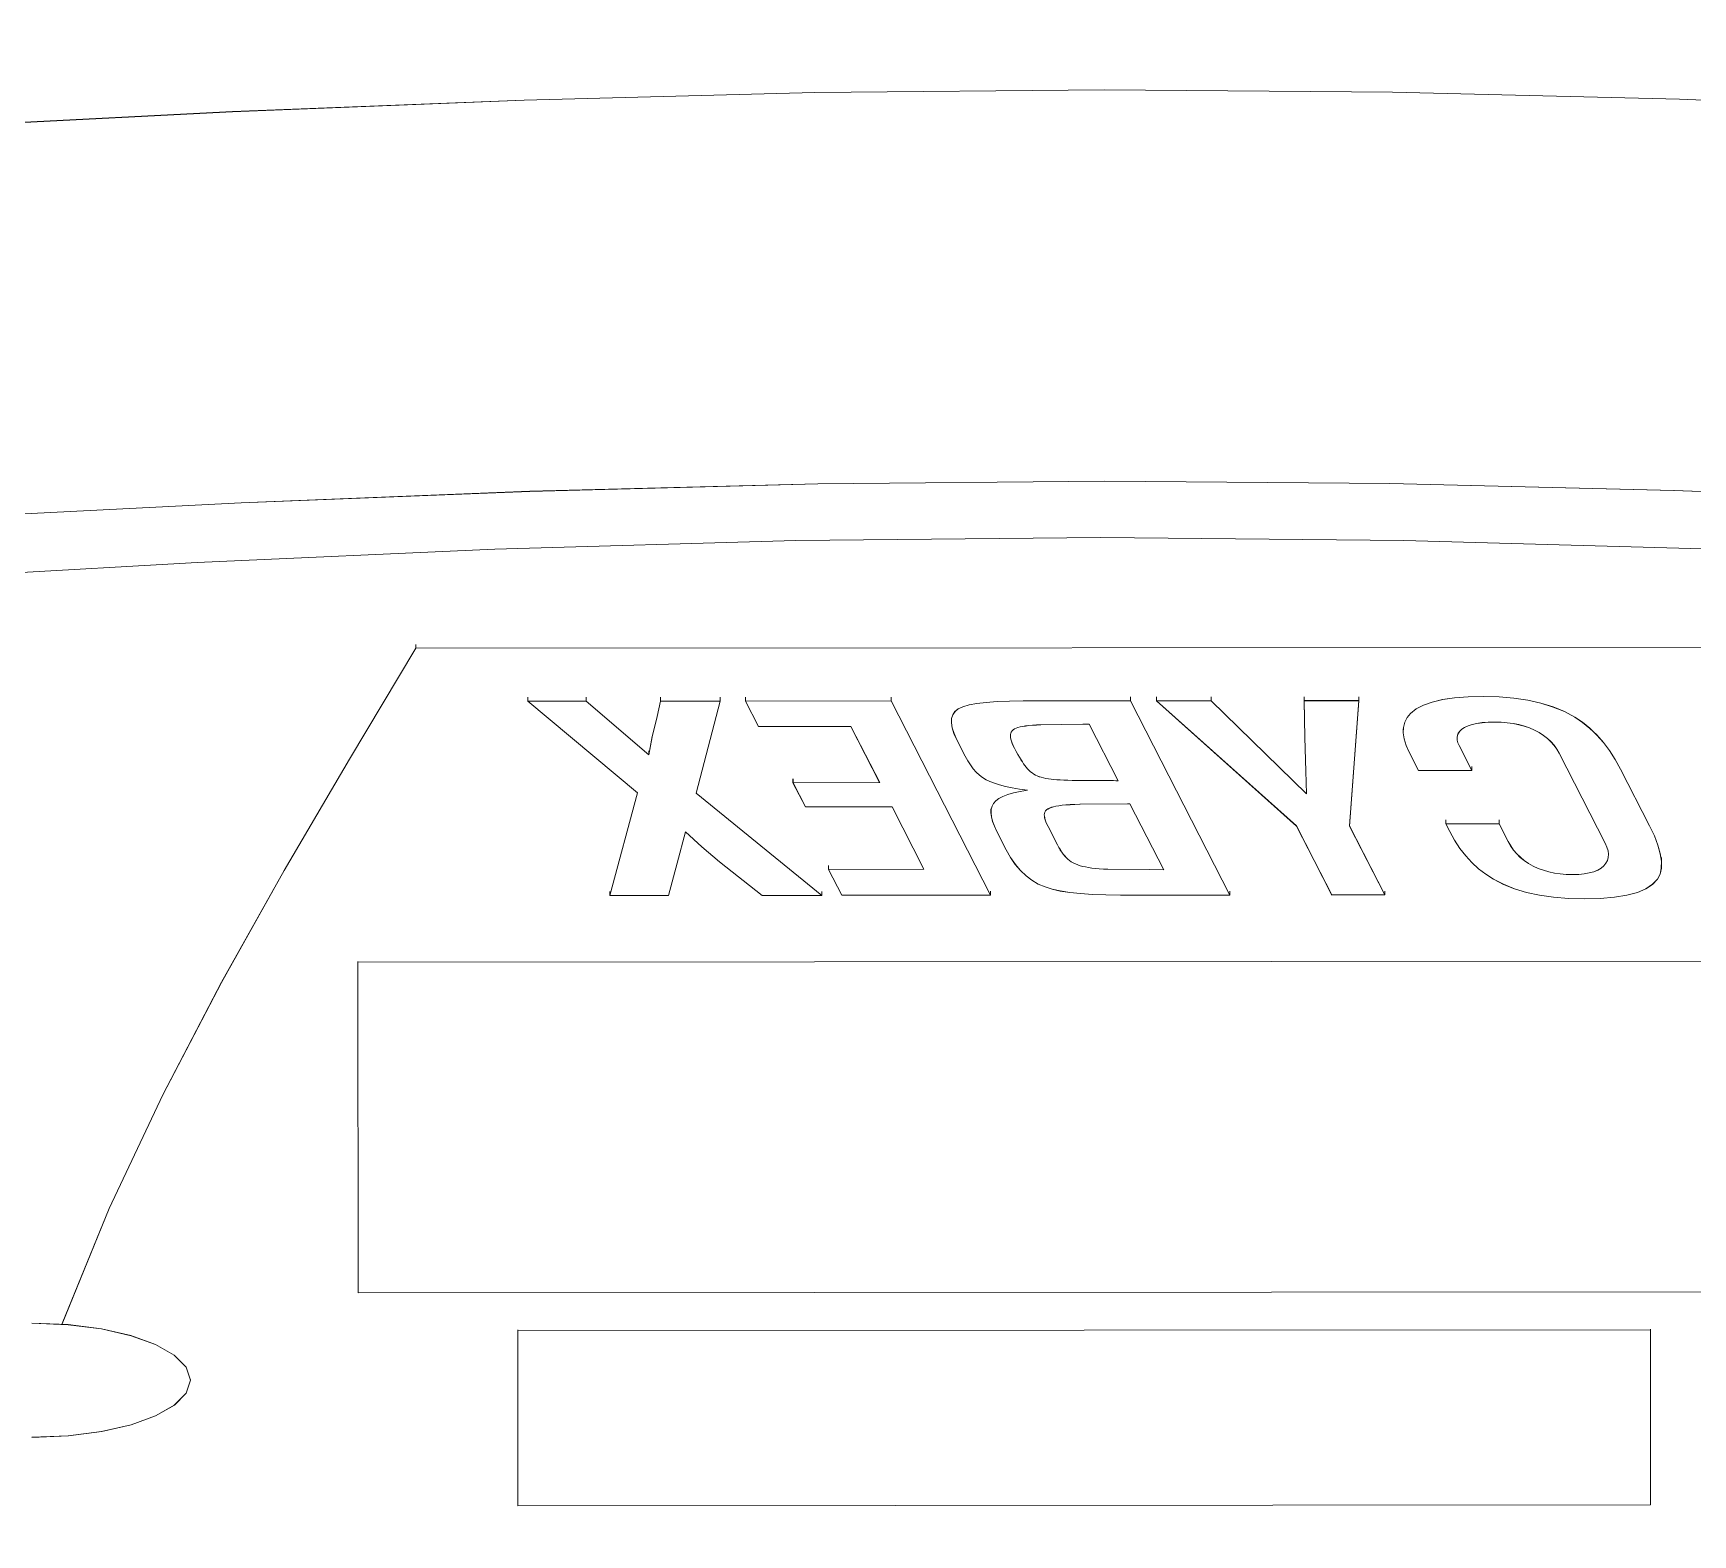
# Model space of a CAD drawing. Extents: x 5706208 to 5786773, y -2031603 to -1909573.
# Drawn here: x 5761438.3 to 5761622.8, y -1986835.8 to -1986668.8 of the extents above; entities that cross this region are included whole.
import ezdxf

# ---------------------------------------------------------------- set-up
doc = ezdxf.new("R2010")
doc.units = 0
doc.header["$LTSCALE"] = 1000
doc.header["$MEASUREMENT"] = 0
doc.layers.get('0').update_dxf_attribs({"linetype": 'CONTINUOUS'})
doc.layers.add('FURNITURE-r', color=44, linetype='CONTINUOUS')
doc.layers.add('WALL', color=7, linetype='CONTINUOUS')

# ---------------------------------------------------------------- blocks, each defined once
blk = doc.blocks.new('A$C57315646')
at = {"layer": 'FURNITURE-r', "color": 15, "lineweight": 0}
for p, q in [((2.65136, 0.56574), (2.65325, 0.53291)), ((2.65826, 0.56022), (2.6599, 0.52802)), ((2.70343, 0.52898), (2.70177, 0.5615)), ((2.55603, 0.54725), (2.55586, 0.5513)), ((2.56857, 0.55131), (2.56841, 0.54726)), ((2.55651, 0.54354), (2.55603, 0.54725)), ((2.56841, 0.54726), (2.56793, 0.54355)), ((2.56852, 0.54794), (2.58133, 0.54269)), ((2.56852, 0.54794), (2.56852, 0.54794)), ((2.55727, 0.54027), (2.55651, 0.54354)), ((2.56793, 0.54355), (2.56718, 0.54027)), ((2.58133, 0.54269), (2.59398, 0.53672)), ((2.55825, 0.53754), (2.55727, 0.54027)), ((2.56718, 0.54027), (2.5662, 0.53754)), ((2.55944, 0.53545), (2.55825, 0.53754)), ((2.5662, 0.53754), (2.56502, 0.53546)), ((2.59398, 0.53672), (2.60651, 0.53019)), ((2.56077, 0.53412), (2.55944, 0.53545)), ((2.56223, 0.53366), (2.56077, 0.53412)), ((2.56369, 0.53413), (2.56223, 0.53366)), ((2.56502, 0.53546), (2.56369, 0.53413)), ((2.56231, 0.53366), (2.56223, 0.53366)), ((2.65325, 0.53291), (2.65473, 0.49978)), ((2.60651, 0.53019), (2.61896, 0.52322)), ((2.70472, 0.49652), (2.70343, 0.52898)), ((2.6599, 0.52802), (2.66117, 0.49588)), ((2.61896, 0.52322), (2.63135, 0.51597)), ((2.63135, 0.51597), (2.64371, 0.50857)), ((2.60884, 0.51503), (2.57196, 0.515)), ((2.57196, 0.515), (2.57207, 0.35338)), ((2.60887, 0.3534), (2.60876, 0.51503)), ((2.64371, 0.50857), (2.64381, 0.35466)), ((2.64371, 0.50857), (2.64414, 0.50857)), ((2.65473, 0.49978), (2.6557, 0.46628)), ((2.56784, 0.49722), (2.54825, 0.49721)), ((2.54825, 0.49721), (2.54834, 0.37114)), ((2.56784, 0.37115), (2.56775, 0.49722)), ((2.63781, 0.4961), (2.6276, 0.48389)), ((2.63781, 0.4961), (2.63781, 0.48962)), ((2.63825, 0.4961), (2.63781, 0.4961)), ((2.66117, 0.49588), (2.66201, 0.46383)), ((2.70556, 0.46416), (2.70472, 0.49652)), ((2.63781, 0.48962), (2.63185, 0.48264)), ((2.63781, 0.48962), (2.63825, 0.48962)), ((2.61618, 0.48699), (2.61619, 0.48043)), ((2.61618, 0.48699), (2.61662, 0.48699)), ((2.6276, 0.48389), (2.61618, 0.48699)), ((2.63386, 0.48227), (2.63185, 0.48264)), ((2.63185, 0.48264), (2.63229, 0.48264)), ((2.6361, 0.48172), (2.63386, 0.48227)), ((2.61619, 0.48043), (2.61979, 0.47948)), ((2.63782, 0.48133), (2.6361, 0.48172)), ((2.63826, 0.48133), (2.63782, 0.48133)), ((2.63782, 0.47469), (2.63782, 0.48133)), ((2.61979, 0.47948), (2.62327, 0.47855)), ((2.62327, 0.47855), (2.62161, 0.47673)), ((2.6162, 0.46338), (2.62758, 0.47736)), ((2.62161, 0.47673), (2.61992, 0.47476)), ((2.62758, 0.47736), (2.63782, 0.47469)), ((2.61992, 0.47476), (2.61619, 0.47002)), ((2.63826, 0.47469), (2.63782, 0.47469)), ((2.63783, 0.47187), (2.635, 0.47042)), ((2.63783, 0.47187), (2.63784, 0.45565)), ((2.63826, 0.47187), (2.63783, 0.47187)), ((2.61619, 0.47002), (2.6162, 0.46338)), ((2.635, 0.47042), (2.63501, 0.46014)), ((2.62874, 0.46659), (2.62604, 0.46521)), ((2.62874, 0.46659), (2.62918, 0.46659)), ((2.62875, 0.45694), (2.62874, 0.46659)), ((2.6557, 0.46628), (2.65604, 0.43233)), ((2.62604, 0.46521), (2.62605, 0.45556)), ((2.66201, 0.46383), (2.66232, 0.43189)), ((2.70588, 0.4319), (2.70556, 0.46416)), ((2.61664, 0.46338), (2.6162, 0.46338)), ((2.61909, 0.46263), (2.61621, 0.46116)), ((2.61909, 0.46263), (2.61953, 0.46263)), ((2.6191, 0.45201), (2.61909, 0.46263)), ((2.61621, 0.46116), (2.61623, 0.44461)), ((2.63501, 0.46014), (2.62875, 0.45694)), ((2.61623, 0.44461), (2.63784, 0.45565)), ((2.62605, 0.45556), (2.6191, 0.45201)), ((2.63784, 0.45565), (2.63827, 0.45565)), ((2.63539, 0.44896), (2.63483, 0.44886)), ((2.63539, 0.44896), (2.63588, 0.44893)), ((2.63582, 0.44896), (2.63539, 0.44896)), ((2.63588, 0.44893), (2.6363, 0.4488)), ((2.63118, 0.44714), (2.63071, 0.44684)), ((2.6317, 0.44742), (2.63118, 0.44714)), ((2.63351, 0.44835), (2.6317, 0.44742)), ((2.63421, 0.44866), (2.63351, 0.44835)), ((2.63483, 0.44886), (2.63421, 0.44866)), ((2.6363, 0.4488), (2.63666, 0.44855)), ((2.63666, 0.44855), (2.63695, 0.4482)), ((2.63695, 0.4482), (2.63718, 0.44767)), ((2.63718, 0.44767), (2.63739, 0.44698)), ((2.6293, 0.44548), (2.62907, 0.4451)), ((2.62958, 0.44584), (2.6293, 0.44548)), ((2.62991, 0.44619), (2.62958, 0.44584)), ((2.63029, 0.44652), (2.62991, 0.44619)), ((2.63071, 0.44684), (2.63029, 0.44652)), ((2.63739, 0.44698), (2.63755, 0.44612)), ((2.63755, 0.44612), (2.63768, 0.44508)), ((2.61666, 0.44461), (2.61623, 0.44461)), ((2.6233, 0.44389), (2.62126, 0.44285)), ((2.62389, 0.44417), (2.6233, 0.44389)), ((2.62444, 0.44437), (2.62389, 0.44417)), ((2.62493, 0.4445), (2.62444, 0.44437)), ((2.62538, 0.44455), (2.62493, 0.4445)), ((2.62538, 0.44455), (2.62582, 0.44455)), ((2.62578, 0.44453), (2.62538, 0.44455)), ((2.62613, 0.44443), (2.62578, 0.44453)), ((2.62643, 0.44426), (2.62613, 0.44443)), ((2.62672, 0.44401), (2.62643, 0.44426)), ((2.62698, 0.44367), (2.62672, 0.44401)), ((2.62721, 0.44323), (2.62698, 0.44367)), ((2.62849, 0.44359), (2.62832, 0.44293)), ((2.62867, 0.44417), (2.62849, 0.44359)), ((2.62886, 0.44467), (2.62867, 0.44417)), ((2.62907, 0.4451), (2.62886, 0.44467)), ((2.63768, 0.44508), (2.63777, 0.44387)), ((2.63777, 0.44387), (2.63783, 0.4425)), ((2.61964, 0.44184), (2.61897, 0.44127)), ((2.62041, 0.44237), (2.61964, 0.44184)), ((2.62126, 0.44285), (2.62041, 0.44237)), ((2.62742, 0.44269), (2.62721, 0.44323)), ((2.62761, 0.44205), (2.62742, 0.44269)), ((2.62777, 0.44131), (2.62761, 0.44205)), ((2.62817, 0.44219), (2.62803, 0.44137)), ((2.62832, 0.44293), (2.62817, 0.44219)), ((2.63187, 0.44155), (2.63157, 0.44137)), ((2.63221, 0.44174), (2.63187, 0.44155)), ((2.63257, 0.44194), (2.63221, 0.44174)), ((2.63286, 0.44208), (2.63257, 0.44194)), ((2.63312, 0.44219), (2.63286, 0.44208)), ((2.63336, 0.44228), (2.63312, 0.44219)), ((2.63358, 0.44234), (2.63336, 0.44228)), ((2.63377, 0.44238), (2.63358, 0.44234)), ((2.63394, 0.44239), (2.63377, 0.44238)), ((2.63409, 0.44238), (2.63394, 0.44239)), ((2.63424, 0.44235), (2.63409, 0.44238)), ((2.63438, 0.44229), (2.63424, 0.44235)), ((2.6345, 0.4422), (2.63438, 0.44229)), ((2.63462, 0.44208), (2.6345, 0.4422)), ((2.63472, 0.44193), (2.63462, 0.44208)), ((2.63481, 0.44176), (2.63472, 0.44193)), ((2.63489, 0.44156), (2.63481, 0.44176)), ((2.63495, 0.44132), (2.63489, 0.44156)), ((2.63783, 0.4425), (2.63785, 0.44095)), ((2.61788, 0.43999), (2.61746, 0.43929)), ((2.61838, 0.44065), (2.61788, 0.43999)), ((2.61897, 0.44127), (2.61838, 0.44065)), ((2.6279, 0.44048), (2.62777, 0.44131)), ((2.62803, 0.44137), (2.6279, 0.44048)), ((2.6297, 0.43979), (2.62959, 0.43961)), ((2.62982, 0.43997), (2.6297, 0.43979)), ((2.62996, 0.44014), (2.62982, 0.43997)), ((2.63011, 0.44031), (2.62996, 0.44014)), ((2.63028, 0.44048), (2.63011, 0.44031)), ((2.63046, 0.44064), (2.63028, 0.44048)), ((2.63066, 0.44079), (2.63046, 0.44064)), ((2.63084, 0.44092), (2.63066, 0.44079)), ((2.63105, 0.44106), (2.63084, 0.44092)), ((2.63129, 0.44121), (2.63105, 0.44106)), ((2.63157, 0.44137), (2.63129, 0.44121)), ((2.635, 0.44103), (2.63495, 0.44132)), ((2.63505, 0.44071), (2.635, 0.44103)), ((2.63509, 0.44034), (2.63505, 0.44071)), ((2.63513, 0.43994), (2.63509, 0.44034)), ((2.63516, 0.43949), (2.63513, 0.43994)), ((2.63785, 0.44095), (2.63785, 0.42901)), ((2.61713, 0.43853), (2.61689, 0.43776)), ((2.61746, 0.43929), (2.61713, 0.43853)), ((2.62385, 0.43819), (2.62181, 0.43715)), ((2.62412, 0.43832), (2.62385, 0.43819)), ((2.62437, 0.43843), (2.62412, 0.43832)), ((2.6246, 0.43851), (2.62437, 0.43843)), ((2.62481, 0.43857), (2.6246, 0.43851)), ((2.625, 0.43861), (2.62481, 0.43857)), ((2.62517, 0.43862), (2.625, 0.43861)), ((2.62532, 0.4386), (2.62517, 0.43862)), ((2.62546, 0.43855), (2.62532, 0.4386)), ((2.62559, 0.43847), (2.62546, 0.43855)), ((2.62571, 0.43836), (2.62559, 0.43847)), ((2.62581, 0.43821), (2.62571, 0.43836)), ((2.62591, 0.43804), (2.62581, 0.43821)), ((2.62599, 0.43783), (2.62591, 0.43804)), ((2.62606, 0.43759), (2.62599, 0.43783)), ((2.62912, 0.43785), (2.62909, 0.43756)), ((2.62916, 0.43816), (2.62912, 0.43785)), ((2.62921, 0.43845), (2.62916, 0.43816)), ((2.62927, 0.43872), (2.62921, 0.43845)), ((2.62934, 0.43897), (2.62927, 0.43872)), ((2.62941, 0.4392), (2.62934, 0.43897)), ((2.6295, 0.43942), (2.62941, 0.4392)), ((2.62959, 0.43961), (2.6295, 0.43942)), ((2.63519, 0.439), (2.63516, 0.43949)), ((2.63524, 0.43433), (2.63519, 0.439)), ((2.61668, 0.43685), (2.61652, 0.43579)), ((2.61689, 0.43776), (2.61668, 0.43685)), ((2.62024, 0.43601), (2.62009, 0.43582)), ((2.6204, 0.43618), (2.62024, 0.43601)), ((2.62058, 0.43634), (2.6204, 0.43618)), ((2.62078, 0.43651), (2.62058, 0.43634)), ((2.621, 0.43667), (2.62078, 0.43651)), ((2.62125, 0.43683), (2.621, 0.43667)), ((2.62152, 0.43699), (2.62125, 0.43683)), ((2.62181, 0.43715), (2.62152, 0.43699)), ((2.62612, 0.43732), (2.62606, 0.43759)), ((2.62618, 0.437), (2.62612, 0.43732)), ((2.62622, 0.43663), (2.62618, 0.437)), ((2.62626, 0.4362), (2.62622, 0.43663)), ((2.62629, 0.43573), (2.62626, 0.4362)), ((2.62901, 0.436), (2.629, 0.43552)), ((2.62902, 0.43645), (2.62901, 0.436)), ((2.62904, 0.43686), (2.62902, 0.43645)), ((2.62906, 0.43722), (2.62904, 0.43686)), ((2.62909, 0.43756), (2.62906, 0.43722)), ((2.61639, 0.43459), (2.61629, 0.43325)), ((2.61652, 0.43579), (2.61639, 0.43459)), ((2.61942, 0.43432), (2.61936, 0.43403)), ((2.6195, 0.43461), (2.61942, 0.43432)), ((2.61959, 0.43489), (2.6195, 0.43461)), ((2.6197, 0.43515), (2.61959, 0.43489)), ((2.61981, 0.43539), (2.6197, 0.43515)), ((2.61994, 0.43561), (2.61981, 0.43539)), ((2.62009, 0.43582), (2.61994, 0.43561)), ((2.62632, 0.43521), (2.62629, 0.43573)), ((2.62634, 0.43464), (2.62632, 0.43521)), ((2.62639, 0.42934), (2.62634, 0.43464)), ((2.629, 0.43552), (2.629, 0.43499)), ((2.629, 0.43499), (2.629, 0.43224)), ((2.63524, 0.43361), (2.63524, 0.43433)), ((2.61629, 0.43325), (2.61624, 0.43177)), ((2.61916, 0.4325), (2.61913, 0.43204)), ((2.6192, 0.43293), (2.61916, 0.4325)), ((2.61924, 0.43333), (2.6192, 0.43293)), ((2.6193, 0.4337), (2.61924, 0.43333)), ((2.61936, 0.43403), (2.6193, 0.4337)), ((2.62895, 0.4304), (2.63524, 0.43361)), ((2.65604, 0.43233), (2.65571, 0.3986)), ((2.61624, 0.43177), (2.61622, 0.43015)), ((2.6191, 0.43153), (2.61906, 0.42695)), ((2.61913, 0.43204), (2.6191, 0.43153)), ((2.62896, 0.43065), (2.62895, 0.4304)), ((2.62898, 0.4309), (2.62896, 0.43065)), ((2.62899, 0.43143), (2.62898, 0.43116)), ((2.62898, 0.43116), (2.62898, 0.4309)), ((2.629, 0.43169), (2.62899, 0.43143)), ((2.629, 0.43224), (2.629, 0.43196)), ((2.629, 0.43196), (2.629, 0.43169)), ((2.66232, 0.43189), (2.66205, 0.40015)), ((2.70561, 0.39985), (2.70588, 0.4319)), ((2.61622, 0.43015), (2.61623, 0.41796)), ((2.61623, 0.41796), (2.63785, 0.42901)), ((2.61903, 0.42533), (2.62639, 0.42909)), ((2.62639, 0.42909), (2.62639, 0.42934)), ((2.63785, 0.42901), (2.63829, 0.42901)), ((2.61906, 0.42695), (2.61903, 0.42533)), ((2.63786, 0.42612), (2.62392, 0.41053)), ((2.63786, 0.42612), (2.63786, 0.42003)), ((2.63829, 0.42612), (2.63786, 0.42612)), ((2.63786, 0.42003), (2.6275, 0.40944)), ((2.63786, 0.42003), (2.6383, 0.42003)), ((2.61667, 0.41796), (2.61623, 0.41796)), ((2.62392, 0.41053), (2.61623, 0.4066)), ((2.6275, 0.40944), (2.63003, 0.4095)), ((2.63003, 0.4095), (2.63376, 0.40963)), ((2.63376, 0.40963), (2.63787, 0.4097)), ((2.63787, 0.4097), (2.6383, 0.4097)), ((2.63787, 0.4036), (2.63787, 0.4097)), ((2.61623, 0.4066), (2.61624, 0.40071)), ((2.61624, 0.40071), (2.62392, 0.40464)), ((2.62392, 0.40464), (2.63787, 0.4036)), ((2.63831, 0.40361), (2.63787, 0.4036)), ((2.61668, 0.40071), (2.61624, 0.40071)), ((2.66205, 0.40015), (2.66127, 0.36852)), ((2.70482, 0.3679), (2.70561, 0.39985)), ((2.63212, 0.398), (2.63009, 0.39696)), ((2.63289, 0.39835), (2.63212, 0.398)), ((2.63361, 0.39857), (2.63289, 0.39835)), ((2.63428, 0.39867), (2.63361, 0.39857)), ((2.63428, 0.39867), (2.6349, 0.39864)), ((2.63472, 0.39867), (2.63428, 0.39867)), ((2.6349, 0.39864), (2.63547, 0.3985)), ((2.63547, 0.3985), (2.63598, 0.39823)), ((2.63598, 0.39823), (2.63645, 0.39784)), ((2.63645, 0.39784), (2.63695, 0.39721)), ((2.63695, 0.39721), (2.63737, 0.39641)), ((2.65571, 0.3986), (2.65478, 0.3653)), ((2.63009, 0.39696), (2.63009, 0.39102)), ((2.63737, 0.39641), (2.63772, 0.39543)), ((2.63772, 0.39543), (2.63799, 0.39428)), ((2.62233, 0.39295), (2.6233, 0.39349)), ((2.6233, 0.39349), (2.62417, 0.39393)), ((2.62417, 0.388), (2.62417, 0.39393)), ((2.62417, 0.39393), (2.62461, 0.39393)), ((2.63799, 0.39428), (2.63818, 0.39294)), ((2.61984, 0.39102), (2.6206, 0.39171)), ((2.6206, 0.39171), (2.62143, 0.39236)), ((2.62143, 0.39236), (2.62233, 0.39295)), ((2.63009, 0.39102), (2.63287, 0.39245)), ((2.63287, 0.39245), (2.63319, 0.39258)), ((2.63319, 0.39258), (2.63348, 0.39266)), ((2.63348, 0.39266), (2.63376, 0.39267)), ((2.63376, 0.39267), (2.63401, 0.39263)), ((2.63401, 0.39263), (2.63426, 0.39253)), ((2.63426, 0.39253), (2.63448, 0.39237)), ((2.63448, 0.39237), (2.63469, 0.39215)), ((2.63469, 0.39215), (2.6349, 0.39183)), ((2.6349, 0.39183), (2.63508, 0.39145)), ((2.63818, 0.39294), (2.6383, 0.39143)), ((2.61855, 0.38947), (2.61916, 0.39027)), ((2.61916, 0.39027), (2.61984, 0.39102)), ((2.63053, 0.39102), (2.63009, 0.39102)), ((2.63508, 0.39145), (2.63523, 0.39099)), ((2.63523, 0.39099), (2.63534, 0.39047)), ((2.63534, 0.39047), (2.63542, 0.38988)), ((2.63542, 0.38988), (2.63547, 0.38922)), ((2.6383, 0.39143), (2.63834, 0.38974)), ((2.61742, 0.3875), (2.61801, 0.38862)), ((2.61801, 0.38862), (2.61855, 0.38947)), ((2.62218, 0.38698), (2.62417, 0.388)), ((2.62461, 0.388), (2.62417, 0.388)), ((2.63547, 0.38922), (2.63549, 0.38849)), ((2.63549, 0.38849), (2.63547, 0.38777)), ((2.63829, 0.38799), (2.63815, 0.38634)), ((2.63834, 0.38974), (2.63829, 0.38799)), ((2.61653, 0.38493), (2.61693, 0.38627)), ((2.61693, 0.38627), (2.61742, 0.3875)), ((2.62082, 0.38603), (2.62124, 0.38639)), ((2.62124, 0.38639), (2.6217, 0.3867)), ((2.6217, 0.3867), (2.62218, 0.38698)), ((2.63532, 0.38642), (2.6352, 0.38578)), ((2.63542, 0.38708), (2.63532, 0.38642)), ((2.63547, 0.38777), (2.63542, 0.38708)), ((2.63815, 0.38634), (2.63792, 0.38478)), ((2.61621, 0.38349), (2.61653, 0.38493)), ((2.61945, 0.38419), (2.61974, 0.38471)), ((2.61974, 0.38471), (2.62007, 0.38519)), ((2.62007, 0.38519), (2.62043, 0.38563)), ((2.62043, 0.38563), (2.62082, 0.38603)), ((2.63483, 0.3846), (2.63459, 0.38406)), ((2.63503, 0.38518), (2.63483, 0.3846)), ((2.6352, 0.38578), (2.63503, 0.38518)), ((2.63792, 0.38478), (2.63759, 0.38333)), ((2.61599, 0.38194), (2.61621, 0.38349)), ((2.61868, 0.38184), (2.61882, 0.38246)), ((2.61882, 0.38246), (2.61899, 0.38306)), ((2.61899, 0.38306), (2.6192, 0.38364)), ((2.6192, 0.38364), (2.61945, 0.38419)), ((2.63367, 0.38262), (2.63331, 0.38223)), ((2.63401, 0.38306), (2.63367, 0.38262)), ((2.63432, 0.38354), (2.63401, 0.38306)), ((2.63459, 0.38406), (2.63432, 0.38354)), ((2.63759, 0.38333), (2.63716, 0.38198)), ((2.61586, 0.38028), (2.61599, 0.38194)), ((2.61853, 0.38051), (2.61859, 0.38119)), ((2.61859, 0.38119), (2.61868, 0.38184)), ((2.63203, 0.38131), (2.622, 0.37618)), ((2.63249, 0.38157), (2.63203, 0.38131)), ((2.63291, 0.38188), (2.63249, 0.38157)), ((2.63331, 0.38223), (2.63291, 0.38188)), ((2.63665, 0.38073), (2.63603, 0.37958)), ((2.63716, 0.38198), (2.63665, 0.38073)), ((2.61581, 0.37852), (2.61586, 0.38028)), ((2.61851, 0.37981), (2.61853, 0.38051)), ((2.61853, 0.37913), (2.61851, 0.37981)), ((2.61859, 0.37851), (2.61853, 0.37913)), ((2.63545, 0.37871), (2.63479, 0.37789)), ((2.63603, 0.37958), (2.63545, 0.37871)), ((2.61586, 0.37673), (2.61581, 0.37852)), ((2.61869, 0.37795), (2.61859, 0.37851)), ((2.61883, 0.37746), (2.61869, 0.37795)), ((2.61901, 0.37702), (2.61883, 0.37746)), ((2.61923, 0.37665), (2.61901, 0.37702)), ((2.63405, 0.37711), (2.63322, 0.37638)), ((2.63479, 0.37789), (2.63405, 0.37711)), ((2.61599, 0.37514), (2.61586, 0.37673)), ((2.61622, 0.37377), (2.61599, 0.37514)), ((2.61948, 0.37633), (2.61923, 0.37665)), ((2.61977, 0.3761), (2.61948, 0.37633)), ((2.62007, 0.37593), (2.61977, 0.3761)), ((2.62041, 0.37584), (2.62007, 0.37593)), ((2.62077, 0.37582), (2.62041, 0.37584)), ((2.62115, 0.37587), (2.62077, 0.37582)), ((2.62156, 0.37599), (2.62115, 0.37587)), ((2.622, 0.37618), (2.62156, 0.37599)), ((2.63133, 0.37506), (2.63026, 0.37447)), ((2.63232, 0.3757), (2.63133, 0.37506)), ((2.63322, 0.37638), (2.63232, 0.3757)), ((2.61653, 0.3726), (2.61622, 0.37377)), ((2.63026, 0.37447), (2.62395, 0.37124)), ((2.61693, 0.37165), (2.61653, 0.3726)), ((2.61742, 0.3709), (2.61693, 0.37165)), ((2.54834, 0.37114), (2.56784, 0.37115)), ((2.56792, 0.37115), (2.56784, 0.37115)), ((2.618, 0.37036), (2.61742, 0.3709)), ((2.61857, 0.37008), (2.618, 0.37036)), ((2.61923, 0.36993), (2.61857, 0.37008)), ((2.61999, 0.36992), (2.61923, 0.36993)), ((2.62084, 0.37005), (2.61999, 0.36992)), ((2.62042, 0.36992), (2.61999, 0.36992)), ((2.62178, 0.37031), (2.62084, 0.37005)), ((2.62282, 0.37071), (2.62178, 0.37031)), ((2.62395, 0.37124), (2.62282, 0.37071)), ((2.66127, 0.36852), (2.66005, 0.33698)), ((2.70359, 0.33605), (2.70482, 0.3679))]:
    blk.add_line(p, q, dxfattribs=at)

msp = doc.modelspace()

# ---------------------------------------------------------------- linework, layer by layer
at = {"layer": 'FURNITURE-r', "color": 15, "lineweight": 0}
for p, q in [((5761525.21, -1986675.38), (5761492.88, -1986676.22)), ((5761557.44, -1986675.07), (5761525.21, -1986675.38)), ((5761589.46, -1986675.34), (5761557.44, -1986675.07)), ((5761621.37, -1986676.13), (5761589.46, -1986675.34)), ((5761460.46, -1986677.51), (5761427.97, -1986679.17)), ((5761492.88, -1986676.22), (5761460.46, -1986677.51)), ((5761653.2, -1986677.36), (5761621.37, -1986676.13)), ((5761461.42, -1986721), (5761493.52, -1986719.73)), ((5761493.52, -1986719.73), (5761525.54, -1986718.89)), ((5761525.54, -1986718.89), (5761557.45, -1986718.59)), ((5761557.45, -1986718.59), (5761589.15, -1986718.85)), ((5761589.15, -1986718.85), (5761620.75, -1986719.63)), ((5761620.75, -1986719.63), (5761652.27, -1986720.85)), ((5761429.25, -1986722.64), (5761461.42, -1986721)), ((5761489.63, -1986726.16), (5761523.1, -1986725.2)), ((5761523.1, -1986725.2), (5761557.01, -1986724.86)), ((5761557.01, -1986724.86), (5761590.71, -1986725.19)), ((5761590.71, -1986725.19), (5761623.97, -1986726.12)), ((5761423.73, -1986729.54), (5761456.54, -1986727.64)), ((5761456.54, -1986727.64), (5761489.63, -1986726.16)), ((5761480.85, -1986737.18), (5761480.85, -1986736.75)), ((5761473.46, -1986749.52), (5761480.85, -1986737.18)), ((5761480.85, -1986737.18), (5761634.6, -1986737.08)), ((5761493.31, -1986742.63), (5761493.31, -1986743.07)), ((5761493.31, -1986743.07), (5761499.77, -1986743.06)), ((5761493.31, -1986743.07), (5761505.5, -1986753.27)), ((5761499.77, -1986743.06), (5761499.77, -1986742.63)), ((5761499.77, -1986743.06), (5761506.75, -1986749.02)), ((5761508.06, -1986743.06), (5761507.67, -1986744.77)), ((5761508.06, -1986742.62), (5761508.06, -1986743.06)), ((5761514.69, -1986743.05), (5761508.06, -1986743.06)), ((5761512.02, -1986753.29), (5761514.69, -1986743.05)), ((5761514.69, -1986742.62), (5761514.69, -1986743.05)), ((5761517.51, -1986742.62), (5761517.51, -1986743.05)), ((5761517.51, -1986743.05), (5761533.71, -1986743.04)), ((5761517.51, -1986743.05), (5761518.95, -1986745.88)), ((5761533.71, -1986743.04), (5761533.71, -1986742.61)), ((5761544.75, -1986764.63), (5761533.71, -1986743.04)), ((5761540.56, -1986744.58), (5761540.8, -1986744.22)), ((5761540.8, -1986744.22), (5761541.16, -1986743.93)), ((5761541.16, -1986743.93), (5761541.68, -1986743.69)), ((5761541.68, -1986743.69), (5761542.38, -1986743.49)), ((5761542.38, -1986743.49), (5761543.24, -1986743.33)), ((5761543.24, -1986743.33), (5761544.27, -1986743.2)), ((5761544.27, -1986743.2), (5761545.48, -1986743.11)), ((5761545.48, -1986743.11), (5761546.85, -1986743.05)), ((5761546.85, -1986743.05), (5761548.4, -1986743.03)), ((5761548.4, -1986743.03), (5761560.33, -1986743.02)), ((5761560.33, -1986743.02), (5761560.33, -1986742.59)), ((5761571.37, -1986764.63), (5761560.33, -1986743.02)), ((5761563.21, -1986742.59), (5761563.21, -1986743.02)), ((5761563.21, -1986743.02), (5761578.79, -1986756.95)), ((5761563.21, -1986743.02), (5761569.3, -1986743.02)), ((5761569.3, -1986743.02), (5761569.3, -1986742.58)), ((5761569.3, -1986743.02), (5761579.88, -1986753.37)), ((5761579.62, -1986743.01), (5761579.62, -1986742.57)), ((5761579.69, -1986747.11), (5761579.62, -1986743.01)), ((5761585.71, -1986743.01), (5761579.62, -1986743.01)), ((5761584.67, -1986756.95), (5761585.71, -1986743.01)), ((5761585.71, -1986742.57), (5761585.71, -1986743.01)), ((5761591.47, -1986744.43), (5761592.09, -1986743.93)), ((5761592.09, -1986743.93), (5761592.89, -1986743.51)), ((5761592.89, -1986743.51), (5761593.87, -1986743.16)), ((5761593.87, -1986743.16), (5761595.03, -1986742.89)), ((5761595.03, -1986742.89), (5761596.36, -1986742.7)), ((5761596.36, -1986742.7), (5761597.87, -1986742.58)), ((5761597.87, -1986742.58), (5761599.56, -1986742.54)), ((5761599.56, -1986742.54), (5761601.31, -1986742.59)), ((5761601.31, -1986742.59), (5761602.96, -1986742.73)), ((5761602.96, -1986742.73), (5761604.51, -1986742.96)), ((5761604.51, -1986742.96), (5761605.96, -1986743.29)), ((5761605.96, -1986743.29), (5761607.31, -1986743.71)), ((5761607.31, -1986743.71), (5761608.56, -1986744.23)), ((5761608.56, -1986744.23), (5761609.71, -1986744.84)), ((5761507.67, -1986744.77), (5761507.12, -1986747.01)), ((5761518.95, -1986745.88), (5761529.22, -1986745.87)), ((5761529.22, -1986745.87), (5761532.42, -1986752.12)), ((5761540.4, -1986745.49), (5761540.42, -1986745)), ((5761540.4, -1986745.05), (5761540.4, -1986745.49)), ((5761540.4, -1986745.49), (5761540.49, -1986746.05)), ((5761540.42, -1986745), (5761540.56, -1986744.58)), ((5761540.49, -1986746.05), (5761540.69, -1986746.67)), ((5761547.42, -1986746.16), (5761547.27, -1986746.26)), ((5761547.59, -1986746.07), (5761547.42, -1986746.16)), ((5761547.79, -1986745.99), (5761547.59, -1986746.07)), ((5761548.03, -1986745.93), (5761547.79, -1986745.99)), ((5761548.32, -1986745.87), (5761548.03, -1986745.93)), ((5761548.64, -1986745.82), (5761548.32, -1986745.87)), ((5761549.01, -1986745.78), (5761548.64, -1986745.82)), ((5761549.41, -1986745.74), (5761549.01, -1986745.78)), ((5761549.86, -1986745.71), (5761549.41, -1986745.74)), ((5761550.35, -1986745.69), (5761549.86, -1986745.71)), ((5761555.01, -1986745.64), (5761550.35, -1986745.69)), ((5761555.73, -1986745.64), (5761555.01, -1986745.64)), ((5761558.94, -1986751.92), (5761555.73, -1986745.64)), ((5761590.64, -1986746.59), (5761590.66, -1986745.98)), ((5761590.64, -1986746.16), (5761590.64, -1986746.59)), ((5761590.66, -1986745.98), (5761590.81, -1986745.41)), ((5761590.81, -1986745.41), (5761591.08, -1986744.89)), ((5761591.08, -1986744.89), (5761591.47, -1986744.43)), ((5761596.93, -1986746.39), (5761597.15, -1986746.19)), ((5761597.15, -1986746.19), (5761597.47, -1986745.98)), ((5761597.47, -1986745.98), (5761597.85, -1986745.8)), ((5761597.85, -1986745.8), (5761598.31, -1986745.65)), ((5761598.31, -1986745.65), (5761598.83, -1986745.54)), ((5761598.83, -1986745.54), (5761599.42, -1986745.45)), ((5761599.42, -1986745.45), (5761600.08, -1986745.41)), ((5761600.08, -1986745.41), (5761600.8, -1986745.39)), ((5761600.8, -1986745.39), (5761601.52, -1986745.41)), ((5761601.52, -1986745.41), (5761602.22, -1986745.46)), ((5761602.22, -1986745.46), (5761602.88, -1986745.55)), ((5761602.88, -1986745.55), (5761603.51, -1986745.68)), ((5761603.51, -1986745.68), (5761604.11, -1986745.84)), ((5761604.11, -1986745.84), (5761604.69, -1986746.04)), ((5761604.69, -1986746.04), (5761605.23, -1986746.28)), ((5761609.71, -1986744.84), (5761610.58, -1986745.42)), ((5761610.58, -1986745.42), (5761611.4, -1986746.08)), ((5761611.4, -1986746.08), (5761612.17, -1986746.83)), ((5761507.12, -1986747.01), (5761506.75, -1986749.02)), ((5761540.69, -1986746.67), (5761541.01, -1986747.36)), ((5761541.01, -1986747.36), (5761541.94, -1986749.17)), ((5761546.97, -1986746.78), (5761546.96, -1986746.93)), ((5761546.96, -1986746.93), (5761546.97, -1986747.1)), ((5761547.01, -1986746.63), (5761546.97, -1986746.78)), ((5761546.97, -1986747.1), (5761547.01, -1986747.29)), ((5761547.06, -1986746.5), (5761547.01, -1986746.63)), ((5761547.01, -1986747.29), (5761547.07, -1986747.51)), ((5761547.15, -1986746.37), (5761547.06, -1986746.5)), ((5761547.07, -1986747.51), (5761547.16, -1986747.75)), ((5761547.27, -1986746.26), (5761547.15, -1986746.37)), ((5761547.16, -1986747.75), (5761547.27, -1986748.01)), ((5761547.27, -1986748.01), (5761547.41, -1986748.3)), ((5761579.81, -1986750.84), (5761579.69, -1986747.11)), ((5761590.64, -1986746.59), (5761590.74, -1986747.26)), ((5761590.74, -1986747.26), (5761590.96, -1986747.98)), ((5761590.96, -1986747.98), (5761591.31, -1986748.75)), ((5761596.63, -1986747.12), (5761596.67, -1986746.86)), ((5761596.65, -1986747.4), (5761596.63, -1986747.12)), ((5761596.72, -1986747.69), (5761596.65, -1986747.4)), ((5761596.67, -1986746.86), (5761596.77, -1986746.62)), ((5761596.85, -1986748), (5761596.72, -1986747.69)), ((5761596.77, -1986746.62), (5761596.93, -1986746.39)), ((5761598.28, -1986750.78), (5761596.85, -1986748)), ((5761605.23, -1986746.28), (5761605.75, -1986746.56)), ((5761605.75, -1986746.56), (5761606.23, -1986746.87)), ((5761606.23, -1986746.87), (5761606.67, -1986747.2)), ((5761606.67, -1986747.2), (5761607.06, -1986747.57)), ((5761607.06, -1986747.57), (5761607.41, -1986747.96)), ((5761607.41, -1986747.96), (5761607.72, -1986748.39)), ((5761612.17, -1986746.83), (5761612.9, -1986747.65)), ((5761612.9, -1986747.65), (5761613.59, -1986748.55)), ((5761466.21, -1986761.9), (5761473.46, -1986749.52)), ((5761506.75, -1986749.02), (5761506.75, -1986748.59)), ((5761541.94, -1986749.17), (5761542.22, -1986749.69)), ((5761542.22, -1986749.69), (5761542.52, -1986750.16)), ((5761547.41, -1986748.3), (5761547.61, -1986748.67)), ((5761547.61, -1986748.67), (5761547.8, -1986749)), ((5761547.8, -1986749), (5761547.98, -1986749.31)), ((5761547.98, -1986749.31), (5761548.14, -1986749.58)), ((5761548.14, -1986749.58), (5761548.29, -1986749.82)), ((5761548.29, -1986749.82), (5761548.43, -1986750.03)), ((5761591.31, -1986748.75), (5761592.35, -1986750.78)), ((5761607.72, -1986748.39), (5761607.98, -1986748.84)), ((5761607.98, -1986748.84), (5761613.1, -1986758.86)), ((5761613.59, -1986748.55), (5761614.22, -1986749.54)), ((5761614.22, -1986749.54), (5761614.81, -1986750.61)), ((5761522.79, -1986752.13), (5761522.79, -1986751.69)), ((5761542.52, -1986750.16), (5761542.83, -1986750.58)), ((5761542.83, -1986750.58), (5761543.16, -1986750.96)), ((5761543.16, -1986750.96), (5761543.51, -1986751.29)), ((5761543.51, -1986751.29), (5761543.87, -1986751.57)), ((5761543.87, -1986751.57), (5761544.25, -1986751.8)), ((5761548.43, -1986750.03), (5761548.56, -1986750.21)), ((5761548.56, -1986750.21), (5761548.71, -1986750.41)), ((5761548.71, -1986750.41), (5761548.87, -1986750.59)), ((5761548.87, -1986750.59), (5761549.04, -1986750.76)), ((5761549.04, -1986750.76), (5761549.2, -1986750.91)), ((5761549.2, -1986750.91), (5761549.38, -1986751.05)), ((5761549.38, -1986751.05), (5761549.55, -1986751.17)), ((5761549.55, -1986751.17), (5761549.74, -1986751.28)), ((5761549.74, -1986751.28), (5761549.93, -1986751.37)), ((5761549.93, -1986751.37), (5761550.14, -1986751.46)), ((5761550.14, -1986751.46), (5761550.38, -1986751.53)), ((5761550.38, -1986751.53), (5761550.63, -1986751.6)), ((5761550.63, -1986751.6), (5761550.9, -1986751.66)), ((5761550.9, -1986751.66), (5761551.19, -1986751.71)), ((5761551.19, -1986751.71), (5761551.5, -1986751.75)), ((5761551.5, -1986751.75), (5761551.79, -1986751.78)), ((5761579.88, -1986753.37), (5761579.81, -1986750.84)), ((5761592.35, -1986750.78), (5761598.28, -1986750.78)), ((5761598.28, -1986750.34), (5761598.28, -1986750.78)), ((5761614.81, -1986750.61), (5761618.04, -1986756.92)), ((5761505.5, -1986753.27), (5761502.41, -1986764.67)), ((5761525.99, -1986764.66), (5761512.02, -1986753.29)), ((5761532.42, -1986752.12), (5761522.79, -1986752.13)), ((5761522.79, -1986752.13), (5761524.16, -1986754.83)), ((5761544.25, -1986751.8), (5761544.68, -1986752.01)), ((5761544.68, -1986752.01), (5761545.18, -1986752.2)), ((5761545.18, -1986752.2), (5761545.76, -1986752.38)), ((5761545.76, -1986752.38), (5761546.42, -1986752.55)), ((5761546.66, -1986753.45), (5761546.12, -1986753.66)), ((5761546.42, -1986752.55), (5761547.16, -1986752.7)), ((5761547.3, -1986753.26), (5761546.66, -1986753.45)), ((5761547.16, -1986752.7), (5761547.97, -1986752.84)), ((5761548.04, -1986753.1), (5761547.3, -1986753.26)), ((5761547.97, -1986752.84), (5761548.87, -1986752.97)), ((5761548.87, -1986752.97), (5761548.04, -1986753.1)), ((5761551.79, -1986751.78), (5761552.12, -1986751.81)), ((5761552.12, -1986751.81), (5761552.49, -1986751.83)), ((5761552.49, -1986751.83), (5761552.9, -1986751.85)), ((5761552.9, -1986751.85), (5761553.34, -1986751.86)), ((5761553.34, -1986751.86), (5761553.83, -1986751.87)), ((5761553.83, -1986751.87), (5761554.35, -1986751.87)), ((5761554.35, -1986751.87), (5761557.1, -1986751.87)), ((5761557.1, -1986751.87), (5761557.38, -1986751.87)), ((5761557.38, -1986751.87), (5761557.65, -1986751.87)), ((5761557.65, -1986751.87), (5761557.91, -1986751.88)), ((5761557.91, -1986751.88), (5761558.18, -1986751.89)), ((5761558.18, -1986751.89), (5761558.44, -1986751.89)), ((5761558.44, -1986751.89), (5761558.69, -1986751.91)), ((5761558.69, -1986751.91), (5761558.94, -1986751.92)), ((5761524.16, -1986754.83), (5761533.8, -1986754.82)), ((5761533.8, -1986754.82), (5761537.35, -1986761.76)), ((5761544.8, -1986755.49), (5761544.8, -1986755.05)), ((5761544.82, -1986755.09), (5761544.8, -1986755.49)), ((5761544.92, -1986754.74), (5761544.82, -1986755.09)), ((5761545.09, -1986754.44), (5761544.92, -1986754.74)), ((5761545.34, -1986754.15), (5761545.09, -1986754.44)), ((5761545.68, -1986753.89), (5761545.34, -1986754.15)), ((5761546.12, -1986753.66), (5761545.68, -1986753.89)), ((5761550.8, -1986755.41), (5761550.75, -1986755.55)), ((5761550.88, -1986755.28), (5761550.8, -1986755.41)), ((5761550.99, -1986755.16), (5761550.88, -1986755.28)), ((5761551.13, -1986755.05), (5761550.99, -1986755.16)), ((5761551.31, -1986754.96), (5761551.13, -1986755.05)), ((5761551.52, -1986754.87), (5761551.31, -1986754.96)), ((5761551.76, -1986754.8), (5761551.52, -1986754.87)), ((5761552.03, -1986754.74), (5761551.76, -1986754.8)), ((5761552.35, -1986754.69), (5761552.03, -1986754.74)), ((5761552.72, -1986754.64), (5761552.35, -1986754.69)), ((5761553.14, -1986754.61), (5761552.72, -1986754.64)), ((5761553.61, -1986754.57), (5761553.14, -1986754.61)), ((5761554.13, -1986754.55), (5761553.61, -1986754.57)), ((5761554.7, -1986754.53), (5761554.13, -1986754.55)), ((5761560, -1986754.48), (5761554.7, -1986754.53)), ((5761560.25, -1986754.48), (5761560, -1986754.48)), ((5761564.01, -1986761.83), (5761560.25, -1986754.48)), ((5761544.8, -1986755.49), (5761544.85, -1986755.93)), ((5761544.85, -1986755.93), (5761544.98, -1986756.43)), ((5761544.98, -1986756.43), (5761545.19, -1986756.97)), ((5761545.19, -1986756.97), (5761545.46, -1986757.57)), ((5761550.75, -1986755.55), (5761550.73, -1986755.7)), ((5761550.73, -1986755.7), (5761550.74, -1986755.86)), ((5761550.74, -1986755.86), (5761550.77, -1986756.05)), ((5761550.77, -1986756.05), (5761550.83, -1986756.26)), ((5761550.83, -1986756.26), (5761550.92, -1986756.49)), ((5761550.92, -1986756.49), (5761551.02, -1986756.74)), ((5761551.02, -1986756.74), (5761551.16, -1986757.02)), ((5761551.16, -1986757.02), (5761552.2, -1986759.05)), ((5761578.79, -1986756.95), (5761582.71, -1986764.62)), ((5761588.6, -1986764.62), (5761584.67, -1986756.95)), ((5761595.37, -1986756.7), (5761595.37, -1986756.26)), ((5761601.3, -1986756.69), (5761595.37, -1986756.7)), ((5761595.81, -1986757.56), (5761595.37, -1986756.7)), ((5761601.3, -1986756.25), (5761601.3, -1986756.69)), ((5761602.31, -1986758.68), (5761601.3, -1986756.69)), ((5761618.04, -1986756.92), (5761618.57, -1986758.05)), ((5761509.91, -1986761.07), (5761510.84, -1986757.59)), ((5761510.84, -1986757.59), (5761512.66, -1986759.25)), ((5761545.46, -1986757.57), (5761546.51, -1986759.6)), ((5761552.2, -1986759.05), (5761552.36, -1986759.35)), ((5761596.35, -1986758.54), (5761595.81, -1986757.56)), ((5761596.95, -1986759.44), (5761596.35, -1986758.54)), ((5761602.59, -1986759.17), (5761602.31, -1986758.68)), ((5761613.1, -1986758.86), (5761613.29, -1986759.3)), ((5761618.57, -1986758.05), (5761618.97, -1986759.08)), ((5761618.97, -1986759.08), (5761619.23, -1986760.03)), ((5761512.66, -1986759.25), (5761514.62, -1986760.94)), ((5761514.62, -1986760.94), (5761519.36, -1986764.66)), ((5761546.51, -1986759.6), (5761546.99, -1986760.45)), ((5761546.99, -1986760.45), (5761547.51, -1986761.22)), ((5761552.36, -1986759.35), (5761552.51, -1986759.62)), ((5761552.51, -1986759.62), (5761552.68, -1986759.86)), ((5761552.68, -1986759.86), (5761552.84, -1986760.09)), ((5761552.84, -1986760.09), (5761553, -1986760.29)), ((5761553, -1986760.29), (5761553.17, -1986760.46)), ((5761553.17, -1986760.46), (5761553.34, -1986760.62)), ((5761553.34, -1986760.62), (5761553.53, -1986760.77)), ((5761553.53, -1986760.77), (5761553.73, -1986760.92)), ((5761553.73, -1986760.92), (5761553.95, -1986761.05)), ((5761597.59, -1986760.26), (5761596.95, -1986759.44)), ((5761598.28, -1986761.02), (5761597.59, -1986760.26)), ((5761602.91, -1986759.62), (5761602.59, -1986759.17)), ((5761603.27, -1986760.04), (5761602.91, -1986759.62)), ((5761603.67, -1986760.43), (5761603.27, -1986760.04)), ((5761604.1, -1986760.79), (5761603.67, -1986760.43)), ((5761604.58, -1986761.12), (5761604.1, -1986760.79)), ((5761613.35, -1986760.79), (5761613.19, -1986761.09)), ((5761613.29, -1986759.3), (5761613.42, -1986759.71)), ((5761613.44, -1986760.45), (5761613.35, -1986760.79)), ((5761613.42, -1986759.71), (5761613.47, -1986760.09)), ((5761613.47, -1986760.09), (5761613.44, -1986760.45)), ((5761619.23, -1986760.03), (5761619.35, -1986760.87)), ((5761619.35, -1986760.87), (5761619.34, -1986761.63)), ((5761619.35, -1986760.44), (5761619.35, -1986760.87)), ((5761459.25, -1986774.33), (5761466.21, -1986761.9)), ((5761508.96, -1986764.67), (5761509.91, -1986761.07)), ((5761526.74, -1986761.77), (5761526.74, -1986761.33)), ((5761537.35, -1986761.76), (5761526.74, -1986761.77)), ((5761526.74, -1986761.77), (5761528.21, -1986764.64)), ((5761547.51, -1986761.22), (5761548.08, -1986761.89)), ((5761548.08, -1986761.89), (5761548.7, -1986762.48)), ((5761548.7, -1986762.48), (5761549.36, -1986762.98)), ((5761553.95, -1986761.05), (5761554.2, -1986761.16)), ((5761554.2, -1986761.16), (5761554.45, -1986761.27)), ((5761554.45, -1986761.27), (5761554.73, -1986761.36)), ((5761554.73, -1986761.36), (5761555.02, -1986761.44)), ((5761555.02, -1986761.44), (5761555.32, -1986761.5)), ((5761555.32, -1986761.5), (5761555.65, -1986761.56)), ((5761555.65, -1986761.56), (5761556.01, -1986761.62)), ((5761556.01, -1986761.62), (5761556.41, -1986761.66)), ((5761556.41, -1986761.66), (5761556.84, -1986761.7)), ((5761556.84, -1986761.7), (5761557.3, -1986761.73)), ((5761557.3, -1986761.73), (5761557.8, -1986761.76)), ((5761557.8, -1986761.76), (5761562.39, -1986761.8)), ((5761562.39, -1986761.8), (5761564.01, -1986761.83)), ((5761599.03, -1986761.7), (5761598.28, -1986761.02)), ((5761599.83, -1986762.31), (5761599.03, -1986761.7)), ((5761600.67, -1986762.85), (5761599.83, -1986762.31)), ((5761605.1, -1986761.41), (5761604.58, -1986761.12)), ((5761605.65, -1986761.66), (5761605.1, -1986761.41)), ((5761606.23, -1986761.87), (5761605.65, -1986761.66)), ((5761606.83, -1986762.04), (5761606.23, -1986761.87)), ((5761607.45, -1986762.18), (5761606.83, -1986762.04)), ((5761608.1, -1986762.27), (5761607.45, -1986762.18)), ((5761608.77, -1986762.33), (5761608.1, -1986762.27)), ((5761609.47, -1986762.35), (5761608.77, -1986762.33)), ((5761610.15, -1986762.33), (5761609.47, -1986762.35)), ((5761610.77, -1986762.27), (5761610.15, -1986762.33)), ((5761611.33, -1986762.17), (5761610.77, -1986762.27)), ((5761611.83, -1986762.03), (5761611.33, -1986762.17)), ((5761612.26, -1986761.85), (5761611.83, -1986762.03)), ((5761612.64, -1986761.63), (5761612.26, -1986761.85)), ((5761612.95, -1986761.38), (5761612.64, -1986761.63)), ((5761613.19, -1986761.09), (5761612.95, -1986761.38)), ((5761619.2, -1986762.29), (5761618.91, -1986762.85)), ((5761619.34, -1986761.63), (5761619.2, -1986762.29)), ((5761502.41, -1986764.67), (5761502.41, -1986764.24)), ((5761502.41, -1986764.67), (5761508.96, -1986764.67)), ((5761519.36, -1986764.66), (5761525.99, -1986764.66)), ((5761525.99, -1986764.22), (5761525.99, -1986764.66)), ((5761528.21, -1986764.64), (5761544.75, -1986764.63)), ((5761544.75, -1986764.19), (5761544.75, -1986764.63)), ((5761549.36, -1986762.98), (5761550.06, -1986763.4)), ((5761550.06, -1986763.4), (5761550.81, -1986763.72)), ((5761550.81, -1986763.72), (5761551.59, -1986763.97)), ((5761551.59, -1986763.97), (5761552.5, -1986764.17)), ((5761552.5, -1986764.17), (5761553.56, -1986764.34)), ((5761553.56, -1986764.34), (5761554.75, -1986764.47)), ((5761554.75, -1986764.47), (5761556.09, -1986764.56)), ((5761556.09, -1986764.56), (5761557.57, -1986764.62)), ((5761557.57, -1986764.62), (5761559.19, -1986764.64)), ((5761559.19, -1986764.64), (5761571.37, -1986764.63)), ((5761571.37, -1986764.19), (5761571.37, -1986764.63)), ((5761582.71, -1986764.62), (5761588.6, -1986764.62)), ((5761588.6, -1986764.18), (5761588.6, -1986764.62)), ((5761601.8, -1986763.43), (5761600.67, -1986762.85)), ((5761603.03, -1986763.93), (5761601.8, -1986763.43)), ((5761604.36, -1986764.33), (5761603.03, -1986763.93)), ((5761605.81, -1986764.64), (5761604.36, -1986764.33)), ((5761607.35, -1986764.87), (5761605.81, -1986764.64)), ((5761615.52, -1986764.64), (5761614.14, -1986764.86)), ((5761616.68, -1986764.33), (5761615.52, -1986764.64)), ((5761617.63, -1986763.93), (5761616.68, -1986764.33)), ((5761618.38, -1986763.43), (5761617.63, -1986763.93)), ((5761618.91, -1986762.85), (5761618.38, -1986763.43)), ((5761609.01, -1986765), (5761607.35, -1986764.87)), ((5761610.77, -1986765.05), (5761609.01, -1986765)), ((5761612.56, -1986765), (5761610.77, -1986765.05)), ((5761614.14, -1986764.86), (5761612.56, -1986765)), ((5761635.86, -1986771.98), (5761474.4, -1986772.09)), ((5761474.4, -1986772.01), (5761474.42, -1986808.85)), ((5761452.72, -1986786.86), (5761459.25, -1986774.33)), ((5761446.76, -1986799.5), (5761452.72, -1986786.86)), ((5761441.52, -1986812.28), (5761446.76, -1986799.5)), ((5761474.42, -1986808.85), (5761635.88, -1986808.74)), ((5761438.15, -1986812.23), (5761442.19, -1986812.4)), ((5761441.52, -1986812.29), (5761441.52, -1986812.28)), ((5761442.19, -1986812.4), (5761445.9, -1986812.88)), ((5761445.9, -1986812.88), (5761449.17, -1986813.62)), ((5761449.17, -1986813.62), (5761451.91, -1986814.61)), ((5761618.13, -1986812.97), (5761492.19, -1986813.05)), ((5761492.19, -1986812.97), (5761492.2, -1986832.54)), ((5761618.13, -1986812.89), (5761618.13, -1986812.97)), ((5761618.14, -1986832.45), (5761618.13, -1986812.97)), ((5761451.91, -1986814.61), (5761453.99, -1986815.78)), ((5761453.99, -1986815.78), (5761455.32, -1986817.12)), ((5761455.32, -1986817.12), (5761455.78, -1986818.57)), ((5761455.32, -1986820.03), (5761453.99, -1986821.36)), ((5761455.78, -1986818.57), (5761455.32, -1986820.03)), ((5761455.78, -1986818.49), (5761455.78, -1986818.57)), ((5761453.99, -1986821.36), (5761451.91, -1986822.54)), ((5761449.18, -1986823.53), (5761445.91, -1986824.28)), ((5761451.91, -1986822.54), (5761449.18, -1986823.53)), ((5761442.2, -1986824.76), (5761438.16, -1986824.93)), ((5761445.91, -1986824.28), (5761442.2, -1986824.76)), ((5761492.2, -1986832.54), (5761618.14, -1986832.45))]:
    msp.add_line(p, q, dxfattribs=at)
at = {"layer": 'WALL', "color": 8, "ltscale": 0.1}
msp.add_arc((5760805.73, -1988080.82), 2535, 355.89897, 179.46693, dxfattribs=at)

# ---------------------------------------------------------------- block references
at = {"color": 8, "ltscale": 10, "xscale": 998.9986730661869, "yscale": 998.9986730661869, "zscale": 998.9986730661869, "rotation": 90}
msp.add_blockref('A$C57315646', (5761988.91, -1989378.24), dxfattribs=at)

doc.saveas('drawing.dxf')
